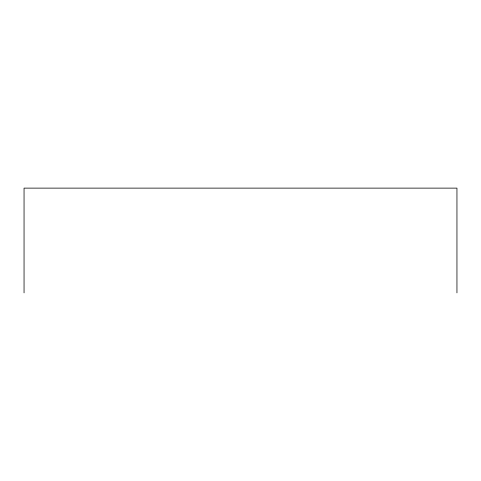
<?xml version="1.0" encoding="UTF-8"?>
<svg xmlns="http://www.w3.org/2000/svg" width="481" height="481" viewBox="0 0 481 481"><rect width="100%" height="100%" fill="white"/><g stroke="black" fill="none" stroke-linecap="round" stroke-linejoin="round"><path stroke-width="0.72" d="M456.95 292.875L456.95 188.125L24.05 188.125L24.05 292.875"/></g></svg>
